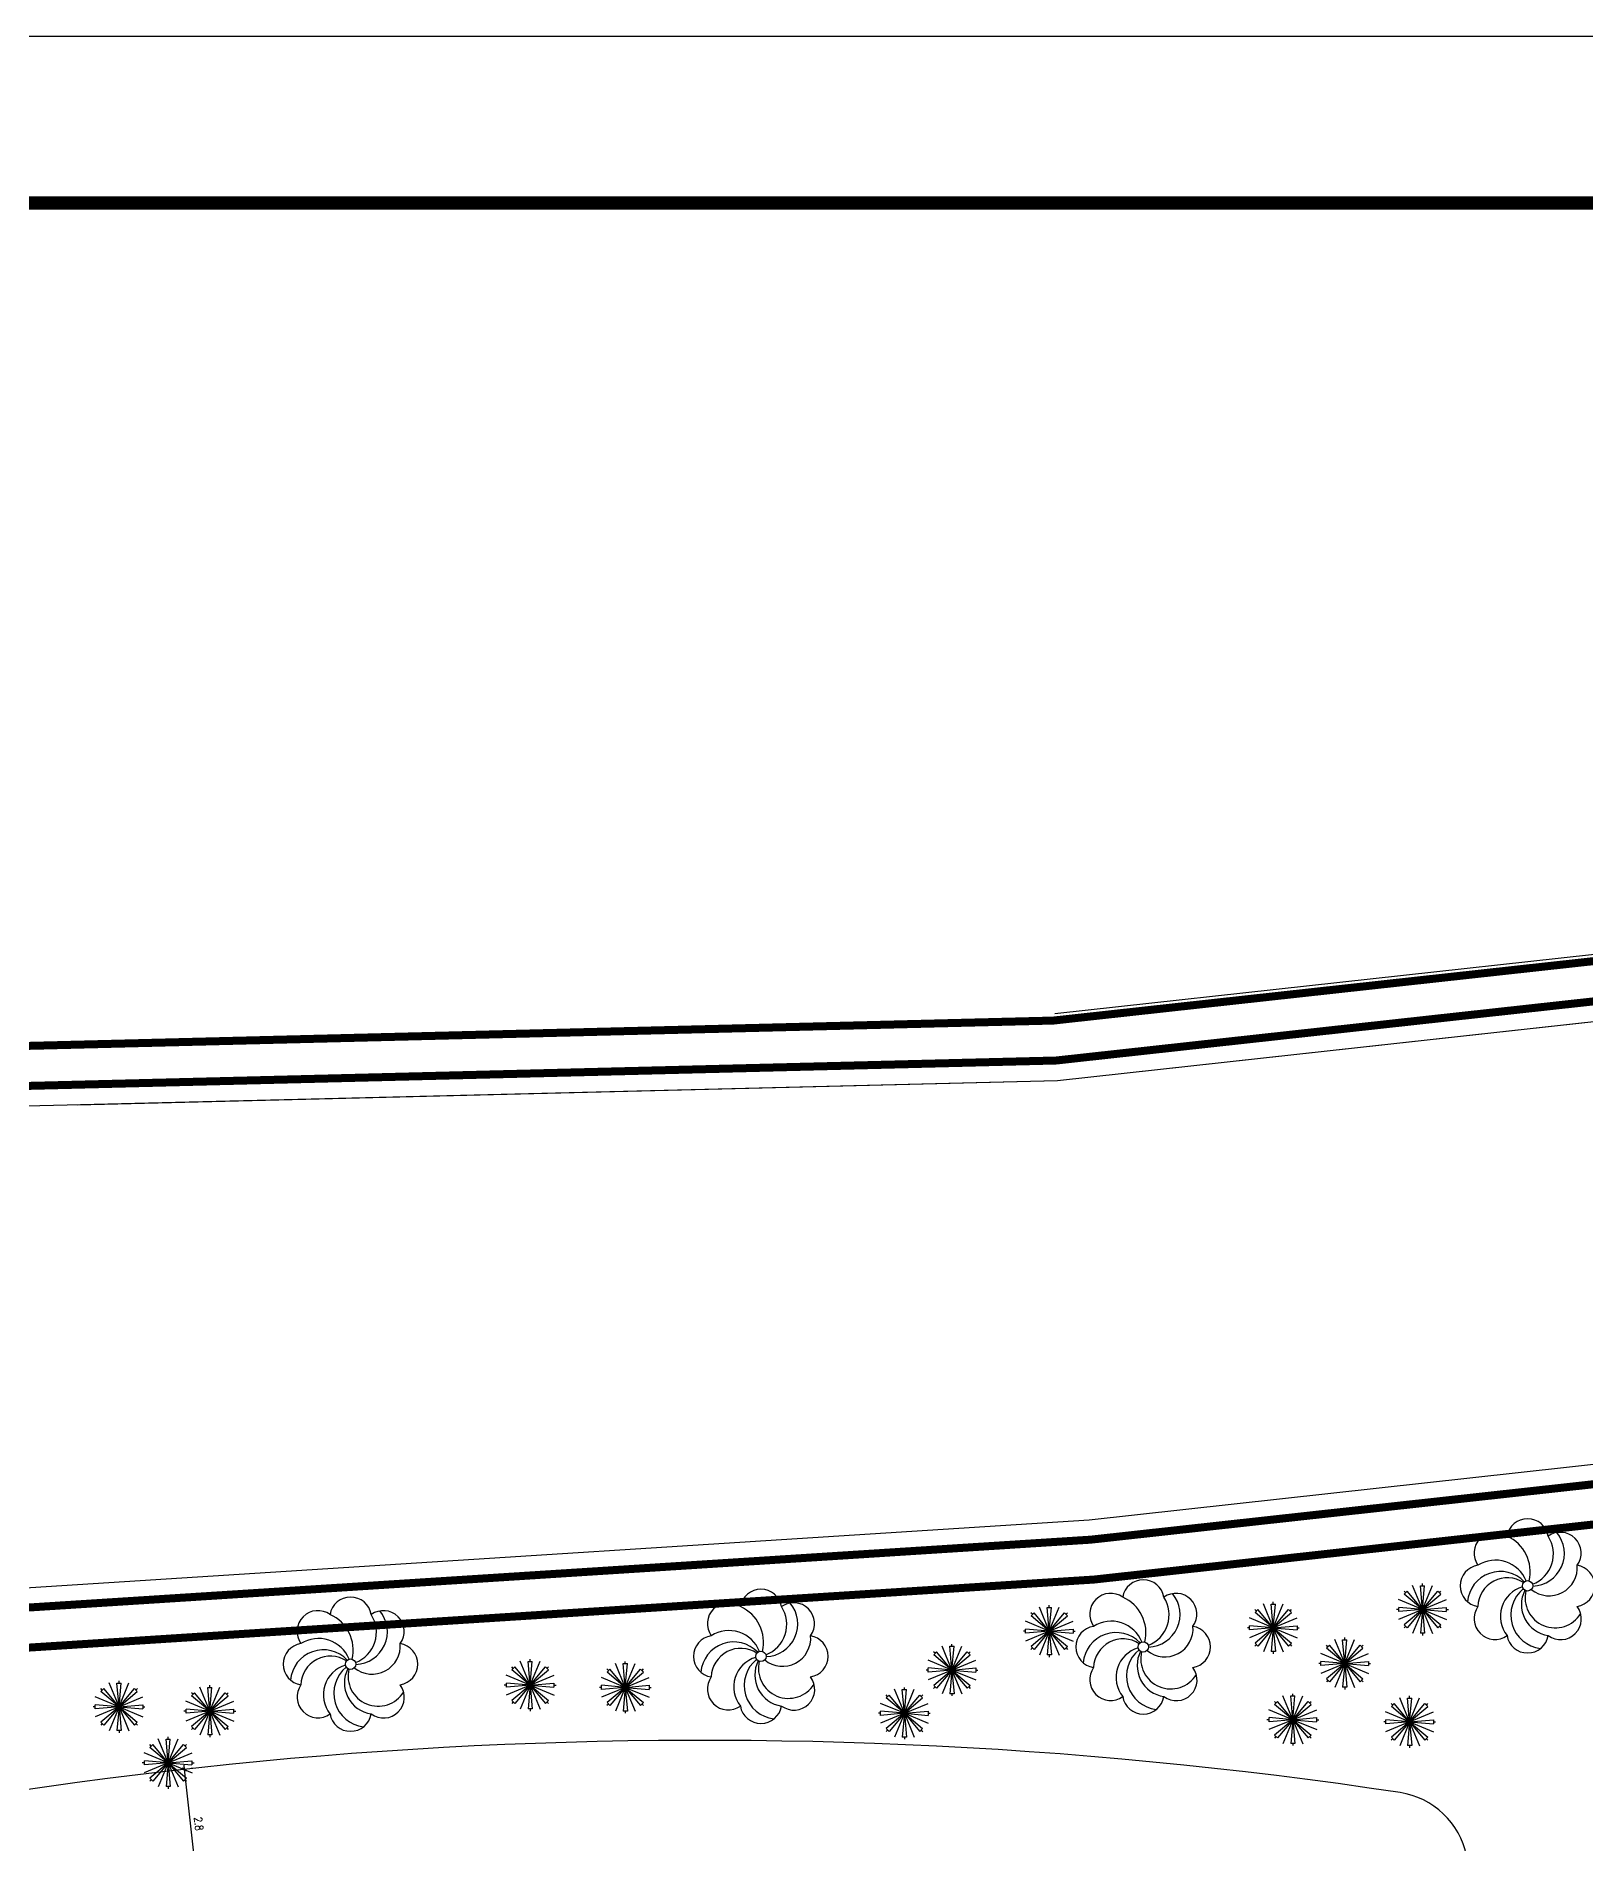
# Model space of a CAD drawing. Extents: x 1035948 to 1665131, y -158296 to 142149.
# Drawn here: x 1384530 to 1431022, y 84480 to 138704 of the extents above; entities that cross this region are included whole.
import ezdxf

# ---------------------------------------------------------------- set-up
doc = ezdxf.new("R2010")
doc.units = 0
doc.header["$LTSCALE"] = 200
doc.header["$MEASUREMENT"] = 0
doc.layers.get('0').update_dxf_attribs({"linetype": 'CONTINUOUS'})
doc.layers.get('DEFPOINTS').update_dxf_attribs({"linetype": 'CONTINUOUS'})
for name, color, linetype in [('CH1', 7, 'CONTINUOUS'), ('DL', 21, 'CONTINUOUS'), ('GHJZ', 7, 'CONTINUOUS'), ('WLL1', 7, 'CONTINUOUS'), ('X1', 3, 'CONTINUOUS'), ('八角金盘', 7, 'CONTINUOUS'), ('杨柳', 7, 'CONTINUOUS')]:
    doc.layers.add(name, color=color, linetype=linetype)
doc.styles.add('DIM_FONT', font='SIMPLEX.shx', dxfattribs={"width": 0.8})
doc.dimstyles.new('DIMN80', dxfattribs={"dimscale": 0.8, "dimtxt": 300, "dimasz": 1, "dimexe": 250, "dimexo": 300, "dimgap": 150, "dimtad": 1, "dimdec": 0, "dimzin": 0, "dimdsep": 46, "dimtxsty": 'DIM_FONT', "dimblk": '_DIMX', "dimcen": 0.09, "dimclrt": 7, "dimadec": 0, "dimazin": 0, "dimtfac": 1, "dimtdec": 0, "dimtix": 1, "dimtmove": 2, "dimatfit": 3, "dimldrblk": '_DIMX', "dimfxl": 0, "dimtolj": 1, "dimtzin": 0, "dimarcsym": 0})

# ---------------------------------------------------------------- blocks, each defined once
blk = doc.blocks.new('ZW18')
at = {"layer": '八角金盘', "color": 51}
for p, q in [((-1405, 1425, 3600), (-1533, 1554, 3600)), ((-1527, 1303, 3600), (-1282, 1548, 3600)), ((-6, 26, 3600), (-1282, 1548, 3600)), ((-6, 26, 3600), (-832, 2022, 3600)), ((-179, 2005, 3600), (167, 2005, 3600)), ((-6, 26, 3600), (-179, 2005, 3600)), ((-6, 2005, 3600), (-6, 2186, 3600)), ((-6, 26, 3600), (821, 2022, 3600)), ((-6, 26, 3600), (167, 2005, 3600)), ((-6, 26, 3600), (1271, 1548, 3600)), ((1271, 1548, 3600), (1515, 1303, 3600)), ((1393, 1425, 3600), (1522, 1554, 3600)), ((-1984, 26, 3600), (-2166, 26, 3600)), ((-6, 26, 3600), (-2001, 853, 3600)), ((-6, 26, 3600), (-2001, -800, 3600)), ((-6, 26, 3600), (-1984, 199, 3600)), ((-1984, -147, 3600), (-1984, 199, 3600)), ((-6, 26, 3600), (-1984, -147, 3600)), ((-6, 26, 3600), (-1527, 1303, 3600)), ((-6, 26, 3600), (-1527, -1250, 3600)), ((-6, 26, 3600), (-1282, -1495, 3600)), ((-6, 26, 3600), (-832, -1969, 3600)), ((-6, 26, 3600), (-179, -1952, 3600)), ((-6, 26, 3600), (1515, 1303, 3600)), ((-6, 26, 3600), (1990, 853, 3600)), ((-6, 26, 3600), (1973, 199, 3600)), ((-6, 26, 3600), (821, -1969, 3600)), ((-6, 26, 3600), (167, -1952, 3600)), ((-6, 26, 3600), (1973, -147, 3600)), ((-6, 26, 3600), (1990, -800, 3600)), ((-6, 26, 3600), (1515, -1250, 3600)), ((-6, 26, 3600), (1271, -1495, 3600)), ((1973, 199, 3600), (1973, -147, 3600)), ((1973, 26, 3600), (2154, 26, 3600)), ((-1405, -1373, 3600), (-1533, -1501, 3600)), ((-1282, -1495, 3600), (-1527, -1250, 3600)), ((1515, -1250, 3600), (1271, -1495, 3600)), ((1393, -1373, 3600), (1522, -1501, 3600)), ((167, -1952, 3600), (-179, -1952, 3600)), ((-6, -1952, 3600), (-6, -2134, 3600))]:
    blk.add_line(p, q, dxfattribs=at)
blk.add_point((-6, 26, 3600), dxfattribs=at)
blk = doc.blocks.new('ZW17')
at = {"layer": '杨柳', "color": 3}
blk.add_circle((26, 180, 4500), 170, dxfattribs=at)
for centre, radius, start, end in [((26, 1692, 4500), 681, 9.39888, 170.60112), ((-1042, 1249, 4500), 681, 54.39888, 215.60112), ((-1157, 641, 4500), 1269, 346.39962, 66.26753), ((-200, 1225, 4500), 1068, 291.34287, 32.76914), ((161, 1239, 4500), 1067, 271.8748, 39.71939), ((1095, 1249, 4500), 681, 324.39888, 125.60112), ((-1498, 180, 4500), 679, 98.32639, 261.67361), ((-863, -425, 4500), 1075, 43.3144, 175.47588), ((-1019, -49, 4500), 1070, 21.45744, 122.64031), ((730, 777, 4500), 922, 230.84379, 4.71769), ((1537, 180, 4500), 681, 279.39888, 80.60112), ((-634, -520, 4500), 963, 56.80975, 178.30623), ((141, -818, 4500), 1005, 106.25782, 218.43461), ((581, -771, 4500), 1101, 129.10675, 263.13321), ((849, -429, 4500), 1024, 153.00202, 261.50288), ((925, -211, 4500), 981, 166.42366, 328.38321), ((-1042, -888, 4500), 681, 144.39888, 305.60112), ((1104, -897, 4500), 679, 233.32639, 36.67361), ((26, -1331, 4500), 681, 189.39888, 350.60112)]:
    blk.add_arc(centre, radius, start, end, dxfattribs=at)
blk = doc.blocks.new('_DIMX')
blk.add_line((-150, 0), (150, 0))
at = {"const_width": 50}
blk.add_lwpolyline([(-70, -70), (70, 70)], dxfattribs=at)
blk = doc.blocks.new('*D590')
at = {"layer": 'DEFPOINTS', "color": 0}
for p in [(1388981, 86717, 0), (1388981, 86717), (1389352, 83393, 0)]:
    blk.add_point(p, dxfattribs=at)
at = {"layer": 'WLL1', "color": 0, "lineweight": -2}
for p, q in [((1389352, 83394), (1388981, 86716)), ((1389219, 86744), (1389180, 86739)), ((1389590, 83420), (1389551, 83415))]:
    blk.add_line(p, q, dxfattribs=at)
at = {"layer": 'WLL1', "color": 0, "lineweight": -2, "xscale": 0.8, "yscale": 0.8, "zscale": 0.8}
for p, rotation in [((1388981, 86717), 96.36940031343804), ((1389352, 83393), 276.3694003134381)]:
    blk.add_blockref('_DIMX', p, dxfattribs=dict(at, rotation=rotation))
at = {"layer": 'WLL1', "color": 7, "insert": (1389405, 85082), "char_height": 240, "attachment_point": 5, "rotation": 276.3694, "style": 'DIM_FONT'}
blk.add_mtext('\\A1;2.8', dxfattribs=at)

msp = doc.modelspace()

# ---------------------------------------------------------------- linework, layer by layer
msp.add_lwpolyline([(1262027.16905, 133703.72674), (1536194.78498, 133703.72674), (1536194.78498, -153296.27326), (1262027.16905, -153296.27326)], close=True)
at = {"layer": 'CH1'}
msp.add_lwpolyline([(1262027.16905, 133703.72674), (1536194.78498, 133703.72674), (1536194.78498, -153296.27326), (1262027.16905, -153296.27326)], close=True, dxfattribs=at)
at = {"layer": 'DL'}
for centre, radius, start, end in [((1404549.46542, -52752.72282, 0), 140336.10675, 81.4357366178, 129.6823813511), ((1425090.71811, 83645.32146, 0), 2400, 11.356250787, 81.435736618)]:
    msp.add_arc(centre, radius, start, end, dxfattribs=at)
at = {"layer": 'GHJZ'}
msp.add_line((1415094.27933, 109385.03006), (1465349.68346, 114913.18016), dxfattribs=at)
at = {"layer": 'GHJZ', "const_width": 240}
for points in [[(1385654.23381, 108449.27022), (1415050.73667, 109175.40187), (1471306.49117, 115363.59715)], [(1385732.78912, 107250.8446), (1415131.30284, 107977.02592), (1471953.01271, 114227.47692)], [(1271412.50331, 103327.87557), (1292273.88704, 106142.65488), (1385654.23381, 108449.27022)], [(1272052.42944, 102203.34532), (1292369.21799, 104944.64364), (1385732.78912, 107250.8446)], [(1386750.48882, 91725.00228), (1416171.05491, 93604.47103), (1479702.89801, 100608.74804)], [(1386828.979, 90527.57034), (1416275.11228, 92408.6724), (1480349.35136, 99472.74763)], [(1282291.24745, 84210.86142), (1294128.68635, 85808.06027), (1386750.48882, 91725.00228)], [(1282931.17357, 83086.33118), (1294247.31429, 84613.19245), (1386828.979, 90527.57034)]]:
    msp.add_lwpolyline(points, dxfattribs=at)
at = {"layer": 'GHJZ'}
for points in [[(1385772.06678, 106651.6318), (1415171.58592, 107377.83794), (1472276.27347, 113659.41681)], [(1380969.54185, 106533.00322), (1415171.58592, 107377.83794), (1466429.16446, 113016.22834)], [(1386711.24373, 92323.71825), (1416119.02623, 94202.37035), (1479379.67134, 101176.74825)], [(1281971.28438, 84773.12655), (1294069.37237, 86405.49419), (1386711.24373, 92323.71825)]]:
    msp.add_lwpolyline(points, dxfattribs=at)
at = {"layer": 'X1'}
msp.add_lwpolyline([(1244631.48832, 138703.72674), (1665131.48832, 138703.72674), (1665131.48832, -158296.27326), (1244631.48832, -158296.27326)], close=True, dxfattribs=at)
at = {"layer": 'X1', "const_width": 400}
msp.add_lwpolyline([(1257131.48832, 133703.72674), (1257131.48832, -153296.27326), (1660131.48832, -153296.27326), (1660131.48832, 133703.72674), (1257131.48832, 133703.72674)], dxfattribs=at)

# ---------------------------------------------------------------- block references
at = {"layer": '八角金盘', "ltscale": 20, "xscale": 0.3600000001024455, "yscale": 0.3600000000005821, "zscale": 0.36}
for p in [(1426125.6836, 91501.31345, -28352.10778), (1414927.85079, 90851.56446, -28352.10778), (1421646.80169, 90948.98351, -28352.10778), (1423789.06765, 89879.86079, -28352.10778), (1399350.4111, 89230.1118, -28352.10778), (1412007.08085, 89684.11929, -28352.10778), (1402206.27575, 89165.25394, -28352.10778), (1387018.27205, 88581.53073, -28352.10778), (1389744.324, 88451.81502, -28352.10778), (1410579.14958, 88386.95716, -28352.10778), (1422231.32368, 88193.55027, -28352.10778), (1425736.24761, 88128.69241, -28352.10778), (1388491.23126, 86899.08321, -1296)]:
    msp.add_blockref('ZW18', p, dxfattribs=at)
at = {"layer": '杨柳', "ltscale": 20, "xscale": 0.9185399999842048, "yscale": 0.9185399999987567, "zscale": 0.9185399999999999}
for p in [(1429250.1151, 92053.14288, -4133.43), (1417720.92325, 90221.8371, -31189.53778), (1393939.26437, 89703.17844, -31189.53778), (1406250.5475, 89938.59943, -31189.53778)]:
    msp.add_blockref('ZW17', p, dxfattribs=at)

# ---------------------------------------------------------------- dimensions: what is measured, and where the dimension line sits
at = {"layer": 'WLL1'}
dim = msp.add_aligned_dim(p1=(1389351.90895, 83392.89214, 0), p2=(1388980.83324, 86717.13253, 0), distance=0, text='2.8', dimstyle='DIMN80', dxfattribs=at)
dim.commit()
dim.dimension.update_dxf_attribs({"geometry": '*D590', "text_midpoint": (1389404.88965, 85081.6375)})

doc.saveas('drawing.dxf')
